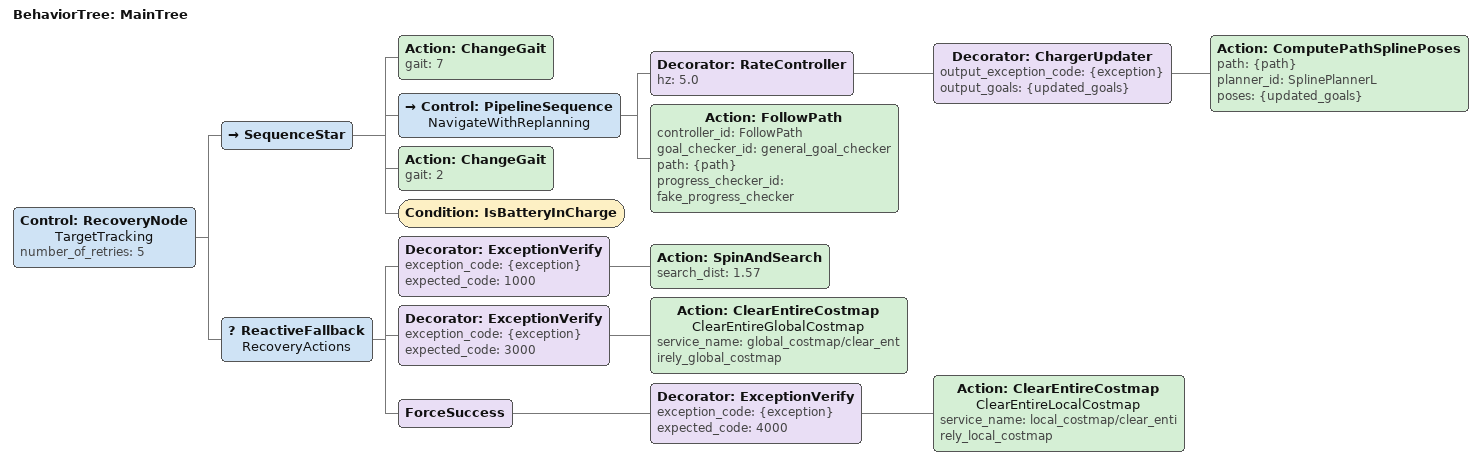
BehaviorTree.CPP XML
<?xml version="1.0"?>
<root main_tree_to_execute="MainTree">
    <BehaviorTree ID="MainTree">
        <Control ID="RecoveryNode" name="TargetTracking" number_of_retries="5">
            <SequenceStar>
                <Action ID="ChangeGait" gait="7"/>
                <Control ID="PipelineSequence" name="NavigateWithReplanning">
                    <Decorator ID="RateController" hz="5.0">
                        <Decorator ID="ChargerUpdater" output_exception_code="{exception}" output_goals="{updated_goals}">
                            <Action ID="ComputePathSplinePoses" path="{path}" planner_id="SplinePlannerL" poses="{updated_goals}"/>
                        </Decorator>
                    </Decorator>
                    <Action ID="FollowPath" controller_id="FollowPath" goal_checker_id="general_goal_checker" path="{path}" progress_checker_id="fake_progress_checker"/>
                </Control>
                <Action ID="ChangeGait" gait="2"/>
                <Condition ID="IsBatteryInCharge"/>
            </SequenceStar>
            <ReactiveFallback name="RecoveryActions">
                <Decorator ID="ExceptionVerify" exception_code="{exception}" expected_code="1000">
                    <Action ID="SpinAndSearch" search_dist="1.57"/>
                </Decorator>
                <Decorator ID="ExceptionVerify" exception_code="{exception}" expected_code="3000">
                    <Action ID="ClearEntireCostmap" name="ClearEntireGlobalCostmap" service_name="global_costmap/clear_entirely_global_costmap"/>
                </Decorator>
                <ForceSuccess>
                    <Decorator ID="ExceptionVerify" exception_code="{exception}" expected_code="4000">
                        <Action ID="ClearEntireCostmap" name="ClearEntireLocalCostmap" service_name="local_costmap/clear_entirely_local_costmap"/>
                    </Decorator>
                </ForceSuccess>
            </ReactiveFallback>
        </Control>
    </BehaviorTree>
</root>
